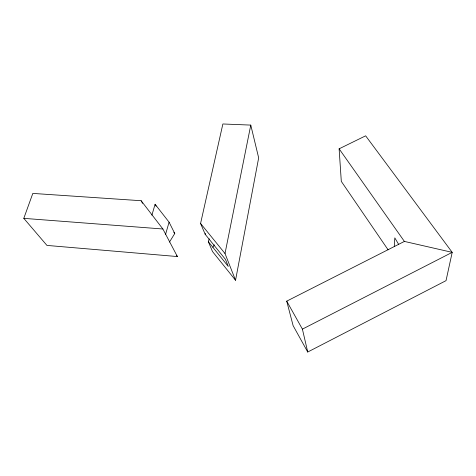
<?xml version="1.0" encoding="UTF-8"?>
<svg xmlns="http://www.w3.org/2000/svg" width="476" height="476" viewBox="0 0 476 476"><rect width="100%" height="100%" fill="white"/><g stroke="black" fill="none" stroke-linecap="round" stroke-linejoin="round"><path stroke-width="0.71" d="M394.277 246.622L394.812 237.875L398.567 244.248M209.226 238.827L208.31 241.659L228.278 266.441L225.469 259.39L205.186 234.311L205.317 233.347M208.31 241.659L212.516 251.56L235.543 280.269L258.664 157.859L250.775 125.099L222.869 123.974L200.575 223.464L205.186 234.311M235.543 280.269L225.011 253.518L250.775 125.099M165.464 234.733L169.081 222.173L155.087 204.258L151.898 215.164M23.8 218.353L32.82 193.411L141.146 200.723L162.887 228.998L177.393 256.558L46.94 245.414L23.8 218.353L162.887 228.998M212.879 247.33L214.26 244.825M169.48 242.07L174.763 233.49L169.081 222.173M307.728 352.026L302.409 329.13L452.2 252.357L404.392 241.421L286.725 301.147L293.115 325.643L307.728 352.026L446.03 280.65L452.2 252.351L365.639 135.821L339.12 148.821L341.304 181.386L388.113 249.835M200.575 223.464L225.011 253.518M173.877 232.347L174.763 233.49M176.495 255.38L177.393 256.558M339.12 148.821L404.392 241.421M286.725 301.147L302.409 329.13M141.146 200.723L142.562 203.335M155.087 204.258L156.08 206.191"/></g></svg>
